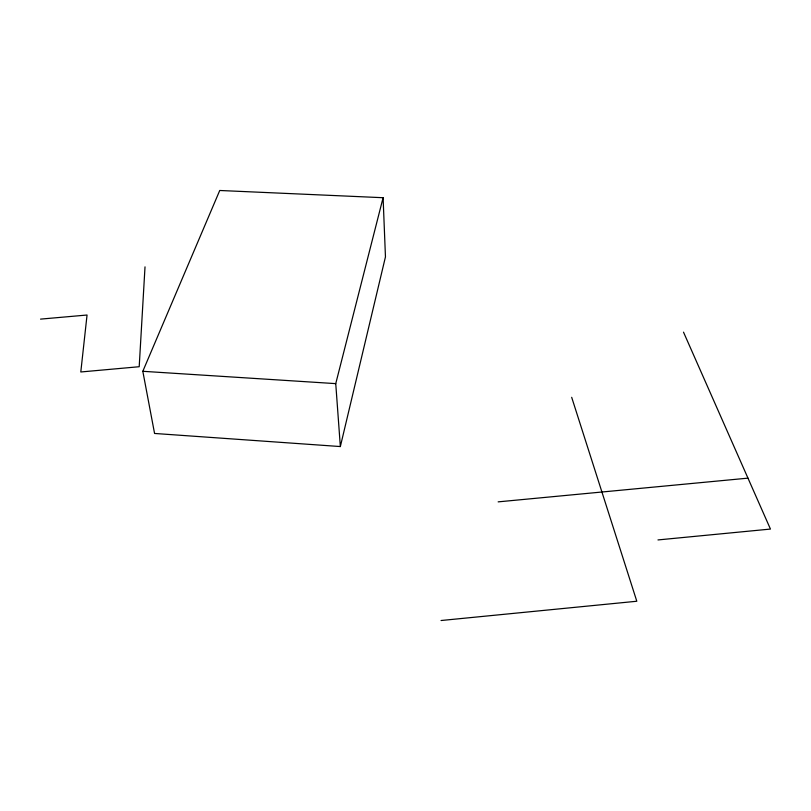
<?xml version="1.0" encoding="UTF-8"?>
<svg xmlns="http://www.w3.org/2000/svg" width="811" height="811" viewBox="0 0 811 811"><rect width="100%" height="100%" fill="white"/><g stroke="black" fill="none" stroke-linecap="round" stroke-linejoin="round"><path stroke-width="1.22" d="M145.017 266.86L139.198 366.724L80.796 371.975L87.051 315.023L40.55 319.118M340.346 446.557L385.458 256.884L383.096 197.712L219.74 190.484L142.817 371.296L154.566 433.459L340.346 446.557L335.744 383.633L383.096 197.712M441.042 620.516L636.807 601.245L571.684 397.309M657.974 539.933L770.45 529.066L683.511 332.155M498.157 501.867L747.965 478.145M142.817 371.296L335.744 383.633"/></g></svg>
